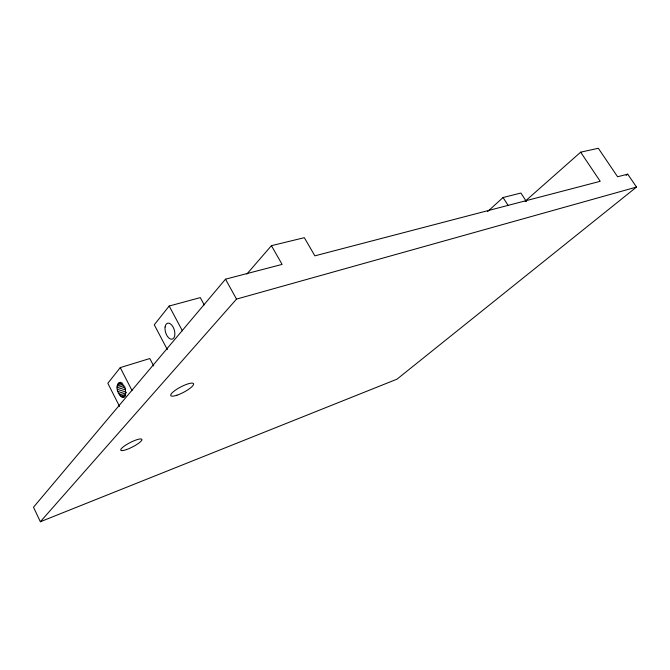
<?xml version="1.0" encoding="UTF-8"?>
<svg xmlns="http://www.w3.org/2000/svg" width="670" height="670" viewBox="0 0 670 670"><rect width="100%" height="100%" fill="white"/><g stroke="black" fill="none" stroke-linecap="round" stroke-linejoin="round"><path stroke-width="1" d="M118.858 382.897L119.846 382.738C124.846 384.647 127.828 393.215 123.866 397.209L122.87 397.344C117.56 395.551 113.833 383.994 120.826 382.269M153.665 365.921L149.812 358.534L120.265 367.612L107.828 383.274L119.578 406.472M204.258 304.942L200.28 297.614L169.175 306.031L154.267 324.799L167.366 349.656M580.664 152.174L600.219 181.31L314.866 255.84L304.331 237.683L271.417 245.672L282.095 264.399L225.505 279.181L33.5 507.207L40.359 521.737L397 379.161L636.5 187.072L627.706 174.133L617.606 176.771L598.318 148.263L580.664 152.174L525.096 201.302M246.878 274.038L271.417 245.672M40.359 521.737L236.51 299.105L636.5 187.072M487.626 211.569L503.053 197.524L520.908 193.035L526.444 201.595M626.09 175.456L627.706 174.133M120.667 396.154L125.575 394.538M121.781 396.983L125.709 395.685M122.87 397.344L124.838 396.699M119.595 394.906L126.463 392.654M118.649 393.34L125.516 391.096M117.886 391.548L125.742 388.994M117.108 387.788L123.983 385.568M117.359 389.655L125.215 387.109M117.141 386.071L123.037 384.178M118.046 383.541L121.002 382.595M117.459 384.622L122.376 383.047M503.053 197.524L508.094 205.38M225.505 279.181L236.51 299.105M169.175 306.031L182.382 330.796M120.265 367.612L132.057 390.635M165.08 327.019A8.316 4.539 73.4 0 0 171.503 339.238A8.316 4.539 73.4 0 0 173.22 327.253A8.316 4.539 73.4 0 0 165.08 327.019M176.93 395.208A12.856 3.04 -27.6 0 0 193.613 383.877A12.856 3.04 -27.6 0 0 175.917 389.814A12.856 3.04 -27.6 0 0 176.93 395.208M126.513 449.57A11.859 2.487 -27.1 0 0 141.923 439.503A11.859 2.487 -27.1 0 0 125.516 445.248A11.859 2.487 -27.1 0 0 126.513 449.57"/></g></svg>
